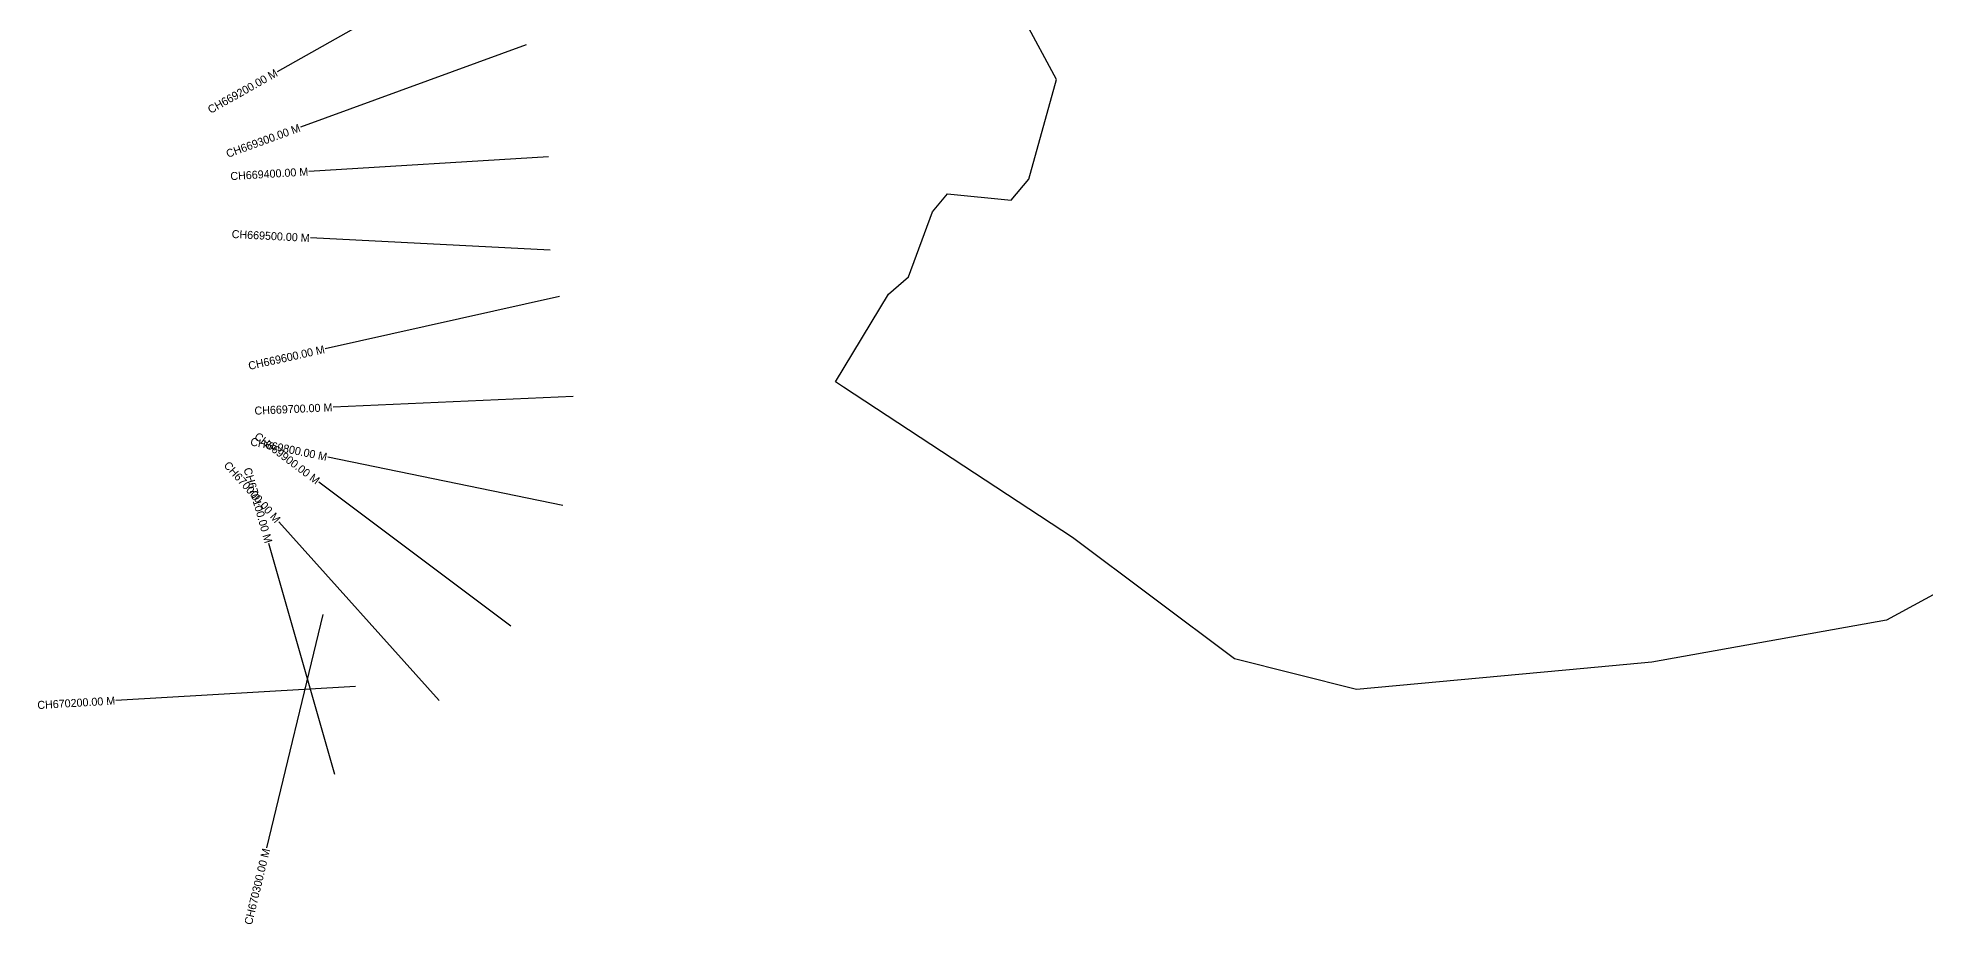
# Model space of a CAD drawing. Header units: metres. Extents: x 334765 to 340664, y 1776995 to 1780698.
# Drawn here: x 335356 to 337715, y 1776995 to 1778102 of the extents above; entities that cross this region are included whole.
import ezdxf
from ezdxf.enums import TextEntityAlignment as Align

# ---------------------------------------------------------------- set-up
doc = ezdxf.new("R2010")
doc.units = ezdxf.units.M
for name, color, linetype in [('CS', 134, 'Continuous'), ('CSMark', 6, 'Continuous'), ('village', 3, 'Continuous')]:
    doc.layers.add(name, color=color, linetype=linetype)

msp = doc.modelspace()

# ---------------------------------------------------------------- linework, layer by layer
at = {"layer": 'CS'}
for p, q in [((335916.8, 1778207.3), (335655.5, 1778059.9)), ((335966.4, 1778093.3), (335684.5, 1777990.7)), ((335994.5, 1777953.5), (335695.1, 1777935.4)), ((335996.5, 1777836.9), (335696.9, 1777852.3)), ((336008.3, 1777779.1), (335715.5, 1777713.8)), ((336025, 1777654.4), (335725.3, 1777641)), ((336012.4, 1777518.1), (335718.5, 1777578.5)), ((335947.5, 1777367.3), (335707.5, 1777547.4)), ((335857.9, 1777274.8), (335657.3, 1777497.9)), ((335727.5, 1777182.2), (335645.1, 1777470.6)), ((335712.5, 1777382.2), (335642, 1777090.6)), ((335753.4, 1777292.3), (335453.9, 1777274.7))]:
    msp.add_line(p, q, dxfattribs=at)
at = {"layer": 'village', "color": 4}
msp.add_polyline3d([(337903.1, 1777503.8, 0), (337666.3, 1777374.9, 0), (337373.1, 1777322.5, 0), (337288, 1777314.6, 0), (337003.9, 1777288.2, 0), (336851.3, 1777326.8, 0), (336649, 1777478.2, 0), (336362.9, 1777666.1, 0), (336352.9, 1777672.7, 0), (336419.3, 1777782.3, 0), (336444.3, 1777803.8, 0), (336474, 1777885.1, 0), (336492.7, 1777907.6, 0), (336572.3, 1777899.4, 0), (336594.7, 1777925.6, 0), (336629, 1778050.1, 0), (336588.6, 1778125.3, 0)], dxfattribs=at)

# ---------------------------------------------------------------- texts
at = {"layer": 'CSMark'}
for s, rotation, p in [('CH669200.00 M', 29.4259, (335654.6, 1778059.4)), ('CH669300.00 M', 20.0052, (335683.6, 1777990.3)), ('CH669400.00 M', 3.4624, (335694.1, 1777935.3)), ('CH669500.00 M', 357.0511, (335695.9, 1777852.3)), ('CH669600.00 M', 12.5793, (335714.5, 1777713.5)), ('CH669700.00 M', 2.5653, (335724.3, 1777640.9)), ('CH669800.00 M', 348.3747, (335717.6, 1777578.7)), ('CH669900.00 M', 323.118, (335706.7, 1777548)), ('CH670000.00 M', 311.9441, (335656.7, 1777498.7)), ('CH670100.00 M', 285.9584, (335644.8, 1777471.6)), ('CH670200.00 M', 3.3683, (335452.9, 1777274.6)), ('CH670300.00 M', 76.4035, (335641.8, 1777089.6))]:
    msp.add_text(s, height=10, rotation=rotation, dxfattribs=at).set_placement(p, align=Align.MIDDLE_RIGHT)

doc.saveas('drawing.dxf')
